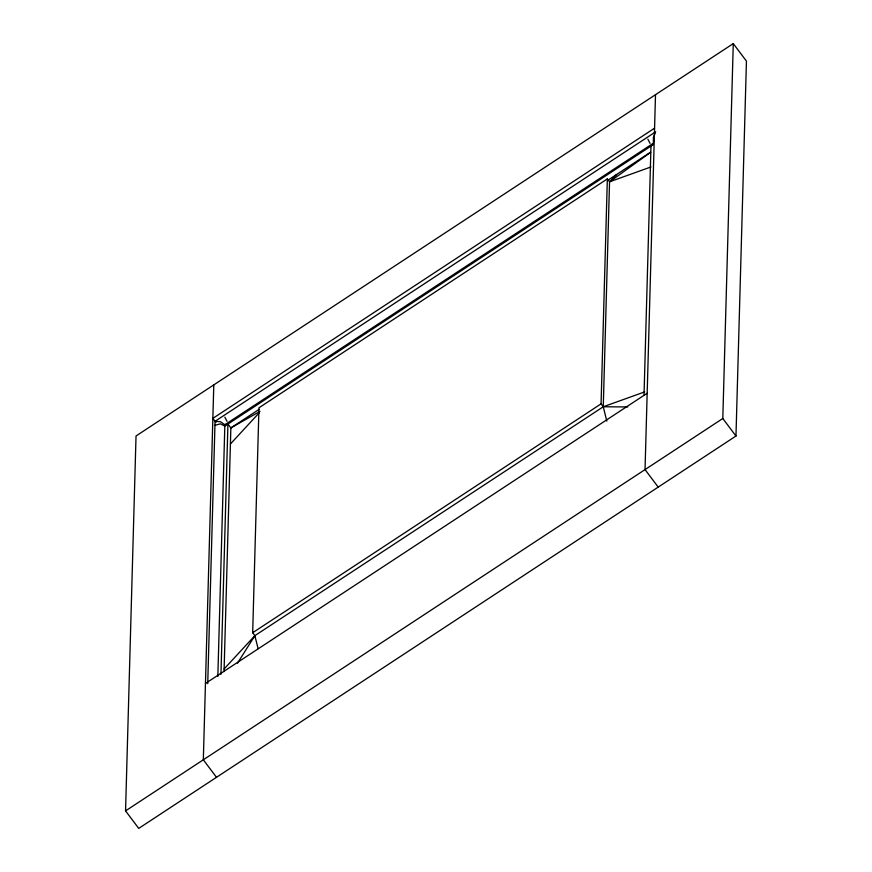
<?xml version="1.0" encoding="UTF-8"?>
<svg xmlns="http://www.w3.org/2000/svg" width="872" height="872" viewBox="0 0 872 872"><rect width="100%" height="100%" fill="white"/><g stroke="black" fill="none" stroke-linecap="round" stroke-linejoin="round"><path stroke-width="1.31" d="M125.557 810.884L136.032 435.978L733.276 43.6L746.443 61.116L735.968 436.022L138.724 828.4L125.557 810.884L722.801 418.506L733.276 43.6M213.793 384.89L203.329 759.795L216.496 777.312M207.732 683.67L215.057 421.285L655.733 131.77M217.837 676.356L224.856 424.74L220.474 421.71L215.057 421.285M220.943 674.307L227.93 424.032L224.856 424.74L653.095 143.4M224.05 671.614L230.862 427.923L259.137 409.35M258.101 648.714L254.875 635.655L252.673 632.734L258.962 407.791L607.348 178.902L609.55 181.823L603.261 406.766L606.814 421.143M627.709 406.941L603.261 406.766L601.07 403.845L607.348 178.902M644.027 395.016L650.981 146.093L653.346 143.564M655.504 94.688L645.04 469.594L658.207 487.11M654.033 137.798L653.357 142.659M655.264 133.002L653.39 137.296L653.401 141.22M237.457 663.2L254.875 635.655L603.261 406.766L644.67 391.899M230.415 443.99L259.344 412.663M224.126 668.933L254.875 635.655M650.948 166.955L609.55 181.823L616.58 174.509M609.55 181.823L650.665 152.317M654.578 128.162L212.866 418.364L215.962 422.484M653.052 144.73L224.823 426.081L220.409 423.836L214.948 425.296M608.612 179.752L650.512 152.219M252.673 632.734L601.07 403.845M205.454 683.474L647.166 393.272M230.862 427.923L259.987 411.377M722.801 418.506L735.968 436.022M227.93 424.032L231.189 428.359M650.076 143.411L647.885 139.204M227.025 421.34L224.845 417.143"/></g></svg>
